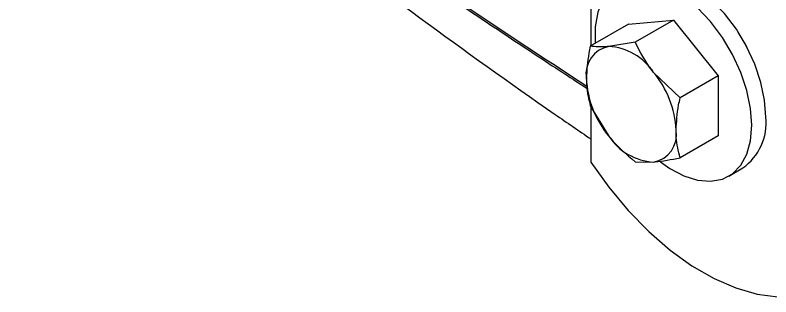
# Model space of a CAD drawing. Extents: x 7 to 135, y 1 to 99.
# Drawn here: x 12.368 to 15.345, y 78.397 to 79.508 of the extents above; entities that cross this region are included whole.
import ezdxf

# ---------------------------------------------------------------- set-up
doc = ezdxf.new("R2010")
doc.units = 0
doc.header["$MEASUREMENT"] = 0
doc.layers.add('OBJECT', color=7, linetype='CONTINUOUS')

msp = doc.modelspace()

# ---------------------------------------------------------------- linework, layer by layer
at = {"layer": 'OBJECT'}
for p, q in [((14.6357, 80.571), (14.6357, 79.3869)), ((14.7842, 79.4726), (14.961, 79.4884)), ((14.961, 79.4884), (14.8106, 79.4016)), ((14.961, 79.4884), (15.1378, 79.2685)), ((14.7842, 79.4726), (14.6338, 79.3858)), ((14.8106, 79.4016), (14.7064, 79.3846)), ((14.9874, 79.1817), (14.8832, 79.2826)), ((15.1378, 79.2685), (14.9874, 79.1817)), ((15.1378, 79.2685), (15.1378, 79.0328)), ((14.6338, 79.1501), (14.7064, 79.031)), ((14.6357, 79.147), (14.6357, 78.928)), ((15.1378, 79.0328), (14.9874, 78.946)), ((14.8106, 78.9302), (14.8832, 78.929)), ((15.1797, 78.8738), (15.2349, 78.9057))]:
    msp.add_line(p, q, dxfattribs=at)
at = {"layer": 'OBJECT', "flags": 128}
for points in [[(15.3255, 79.106), (15.3205, 79.1726), (15.3058, 79.2429), (15.2817, 79.3145), (15.2491, 79.3851), (15.209, 79.4525), (15.1628, 79.5145), (15.1118, 79.5691), (15.0577, 79.6146), (15.0023, 79.6494), (14.9473, 79.6726), (14.8946, 79.6832), (14.8457, 79.6811), (14.8024, 79.6662), (14.7974, 79.6635)], [(15.2704, 79.0741), (15.2654, 79.1408), (15.2506, 79.211), (15.2266, 79.2826), (15.194, 79.3533), (15.1539, 79.4207), (15.1076, 79.4827), (15.0566, 79.5373), (15.0025, 79.5828), (14.9471, 79.6176), (14.8922, 79.6407), (14.8394, 79.6514), (14.7906, 79.6492), (14.7472, 79.6343), (14.7107, 79.6072), (14.6823, 79.5686), (14.6628, 79.5199), (14.6529, 79.4626), (14.6529, 79.3986), (14.653, 79.3969)], [(15.2514, 79.3808), (15.2474, 79.3886), (15.2167, 79.4408)], [(14.9098, 78.9299), (14.9471, 78.9039), (15.0025, 78.8747), (15.0566, 78.8578), (15.1076, 78.8535), (15.1539, 78.8621), (15.194, 78.8832), (15.2266, 78.9162), (15.2506, 78.96), (15.2654, 79.0132), (15.2704, 79.0741)], [(14.6357, 78.928), (14.7066, 78.8294), (14.7831, 78.738), (14.8641, 78.6552), (14.9482, 78.5823), (15.0343, 78.5203), (15.1211, 78.4702), (15.2071, 78.4328), (15.2913, 78.4086), (15.3722, 78.3979), (15.3862, 78.3975)]]:
    msp.add_lwpolyline(points, dxfattribs=at)
at = {"layer": 'OBJECT'}
for centre, radius, start, end in [((14.7266, 79.2765), 0.1099, 100.5467, 189.2519), ((14.6928, 79.1568), 0.2282, 33.4349, 86.5705), ((14.5883, 79.0371), 0.3837, 2.6395, 39.7719), ((15.0014, 79.2765), 0.3837, 182.6393, 219.7721), ((15.1078, 79.0838), 0.2188, 305.5009, 5.8111), ((14.8631, 79.0371), 0.1099, 280.5469, 9.2516), ((14.8969, 79.1568), 0.2282, 213.4349, 266.5705)]:
    msp.add_arc(centre, radius, start, end, dxfattribs=at)
for points, knots in [([(14.6198, 79.2271), (14.4398, 79.3452), (14.0571, 79.5964), (13.488, 79.9879), (12.9158, 80.394), (12.5481, 80.6676), (12.368, 80.8017)], [0, 0, 0, 0, 0.231034, 0.491147, 0.750677, 1, 1, 1, 1]), ([(12.3788, 80.7885), (12.4443, 80.7394), (12.5659, 80.6483), (12.7361, 80.5228), (12.8788, 80.4186), (12.9958, 80.3338), (13.0964, 80.2614), (13.1905, 80.1942), (13.3429, 80.0859), (13.5553, 79.9367), (13.8149, 79.7575), (14.0623, 79.5895), (14.2896, 79.4372), (14.4684, 79.3192), (14.5768, 79.2481), (14.6137, 79.2241), (14.6213, 79.2192)], [0, 0, 0, 0, 0.091394, 0.169729, 0.235019, 0.287274, 0.329576, 0.371807, 0.414711, 0.535339, 0.656432, 0.759178, 0.860398, 0.952733, 0.990285, 1, 1, 1, 1]), ([(12.9607, 80.257), (13.1192, 80.1334), (13.4492, 79.876), (13.9615, 79.4969), (14.3614, 79.2081), (14.5887, 79.0525), (14.6357, 79.0204)], [0, 0, 0, 0, 0.290039, 0.603907, 0.918117, 1, 1, 1, 1]), ([(14.8832, 79.2826), (14.8811, 79.2852), (14.8515, 79.3224), (14.8303, 79.3635), (14.8106, 79.4016)], [0, 0, 0, 0, 0.070214, 1, 1, 1, 1]), ([(14.6338, 79.3858), (14.6319, 79.3766), (14.6226, 79.3328), (14.62, 79.2915), (14.6181, 79.2588)], [0, 0, 0, 0, 0.2110005, 1, 1, 1, 1]), ([(14.7064, 79.3846), (14.7044, 79.3844), (14.6747, 79.3819), (14.6536, 79.3839), (14.6338, 79.3858)], [0, 0, 0, 0, 0.070214, 1, 1, 1, 1]), ([(14.6181, 79.2588), (14.6182, 79.2497), (14.619, 79.2103), (14.6274, 79.1762), (14.6338, 79.1501)], [0, 0, 0, 0, 0.2318494, 1, 1, 1, 1]), ([(14.9716, 79.0547), (14.9736, 79.0874), (14.9761, 79.1287), (14.9854, 79.1725), (14.9874, 79.1817)], [0, 0, 0, 0, 0.7889995, 1, 1, 1, 1]), ([(14.9874, 78.946), (14.9809, 78.9721), (14.9725, 79.0061), (14.9718, 79.0456), (14.9716, 79.0547)], [0, 0, 0, 0, 0.7681506, 1, 1, 1, 1]), ([(14.7064, 79.031), (14.7086, 79.0284), (14.7386, 78.9914), (14.7759, 78.9597), (14.8106, 78.9302)], [0, 0, 0, 0, 0.070211, 1, 1, 1, 1]), ([(14.8832, 78.929), (14.8853, 78.9292), (14.9154, 78.932), (14.9527, 78.9392), (14.9874, 78.946)], [0, 0, 0, 0, 0.070214, 1, 1, 1, 1])]:
    msp.add_open_spline(points, degree=3, knots=knots, dxfattribs=at)

doc.saveas('drawing.dxf')
